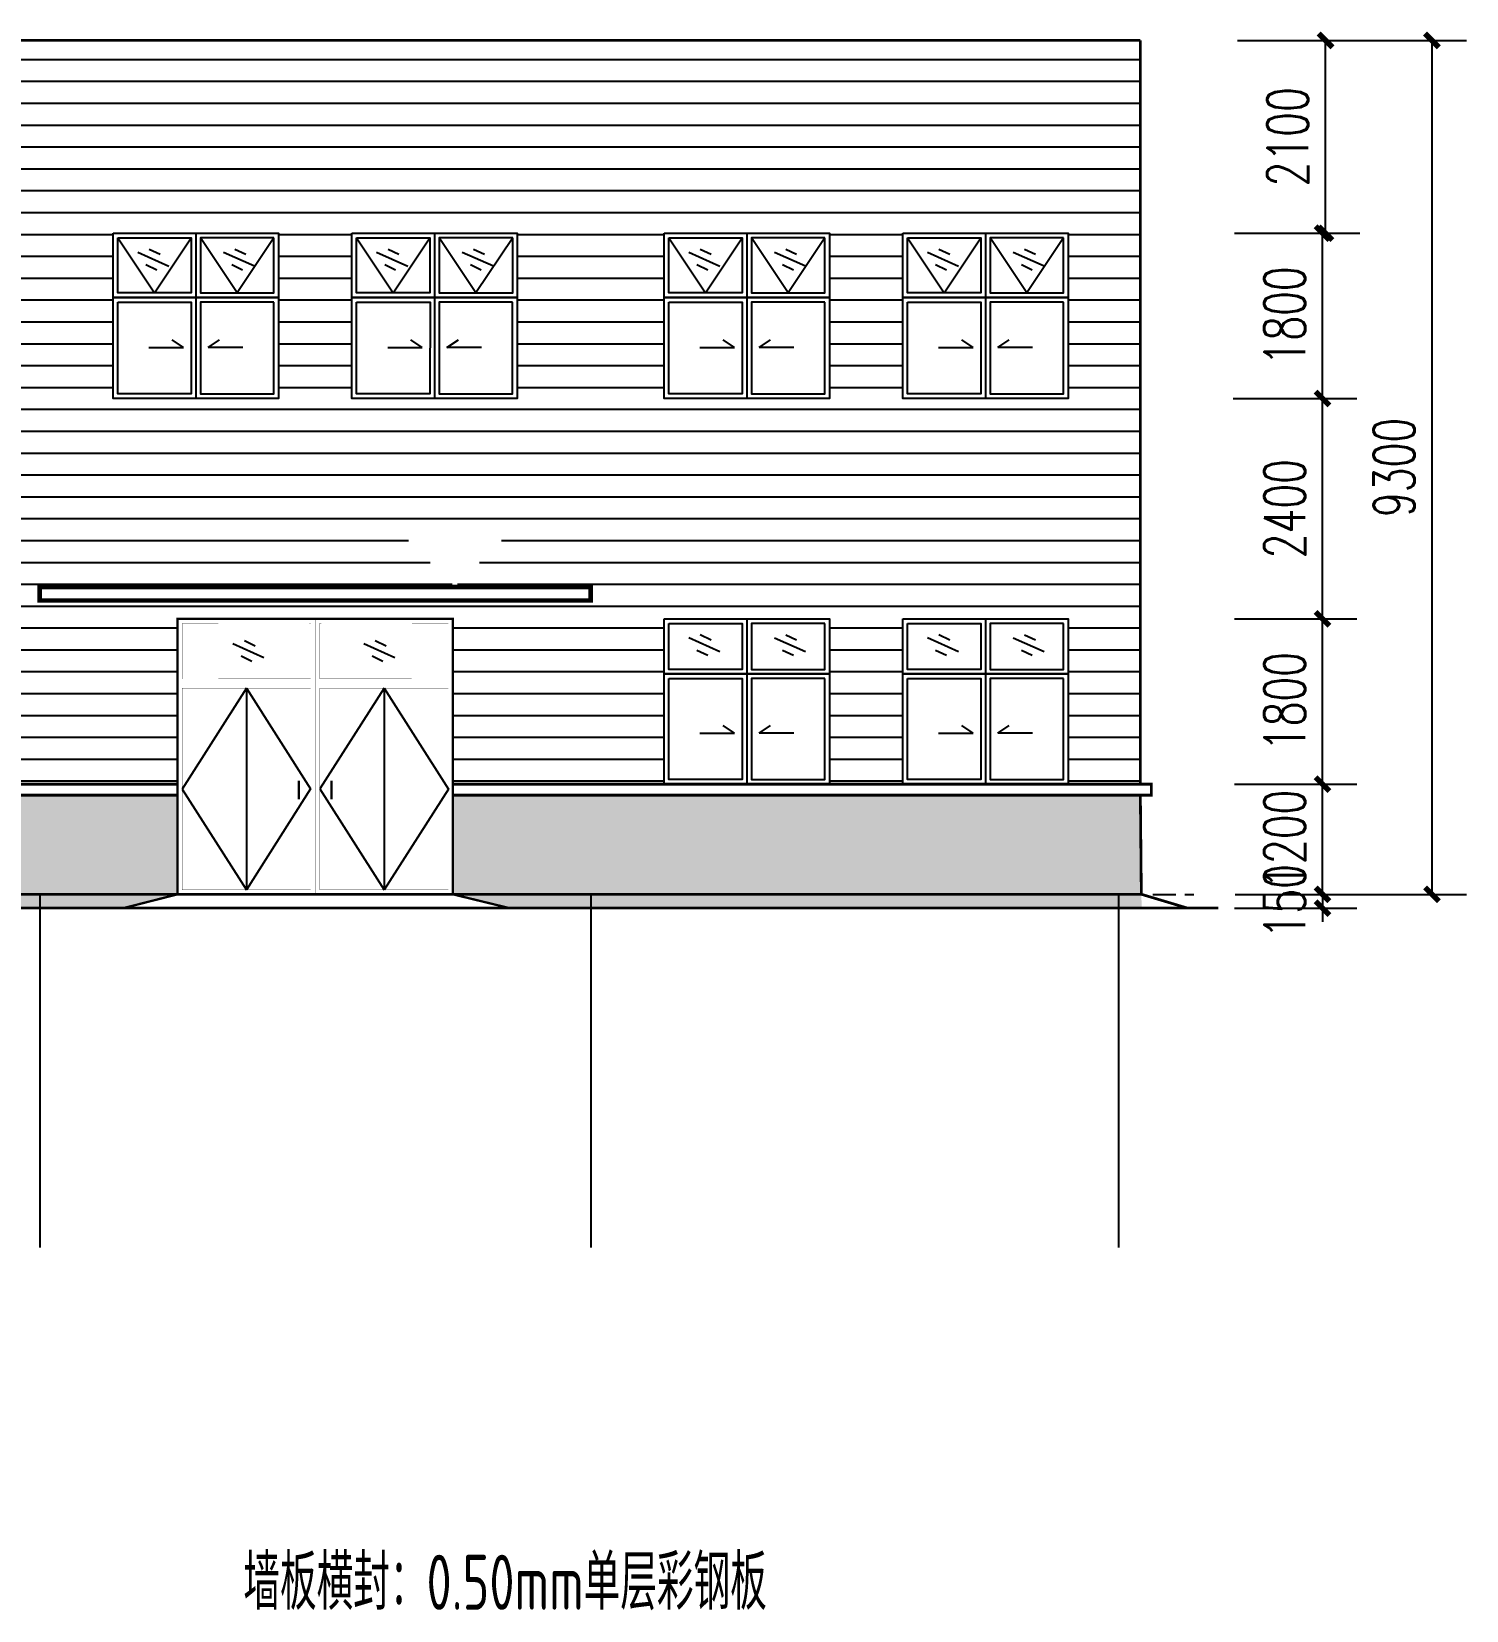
# Model space of a CAD drawing. Extents: x 180850 to 1400258, y 48356 to 327067.
# Drawn here: x 711232 to 726858, y 253914 to 271108 of the extents above; entities that cross this region are included whole.
import ezdxf
from ezdxf.enums import TextEntityAlignment as Align

# ---------------------------------------------------------------- set-up
doc = ezdxf.new("R2010")
doc.units = 0
doc.header["$LTSCALE"] = 1000
doc.linetypes.add('DASH', pattern=[0.35, 0.25, -0.1])
for name, color, linetype in [('AXIS', 3, 'Continuous'), ('COLU', 7, 'Continuous'), ('PUB_DIM', 3, 'Continuous'), ('PUB_TEXT', 7, 'Continuous')]:
    doc.layers.add(name, color=color, linetype=linetype)
doc.styles.add('_TCH_DIM_T3', font='SIMPLEX', dxfattribs={"width": 0.705882, "bigfont": 'GBCBIG'})
doc.styles.add('C', font='tssdeng.shx', dxfattribs={"height": 3, "bigfont": 'tssdchn.shx'})
doc.dimstyles.new('_TCH_ARCH&&150', dxfattribs={"dimtxt": 446.25, "dimasz": 150, "dimexe": 375, "dimexo": 450, "dimgap": 189.375, "dimtad": 1, "dimdec": 0, "dimzin": 0, "dimdsep": 46, "dimtxsty": '_TCH_DIM_T3', "dimblk": 'ARCHTICK', "dimcen": 0.09, "dimclrd": 3, "dimclre": 3, "dimclrt": 7, "dimazin": 2, "dimtfac": 1, "dimtdec": 0, "dimtix": 1, "dimtmove": 2, "dimatfit": 3, "dimfxl": 1, "dimtolj": 1, "dimtzin": 0, "dimarcsym": 0})

# ---------------------------------------------------------------- blocks, each defined once
blk = doc.blocks.new('_ArchTick')
at = {"color": 0, "linetype": 'ByBlock', "const_width": 0.4}
blk.add_lwpolyline([(-0.5, -0.5), (0.5, 0.5)], dxfattribs=at)
blk = doc.blocks.new('*D1520')
at = {"layer": 'Defpoints', "color": 0, "transparency": 16777216}
for p in [(723883, 262912), (725291, 262912), (723888, 261712)]:
    blk.add_point(p, dxfattribs=at)
at = {"layer": 'PUB_DIM', "color": 3, "lineweight": -2, "transparency": 16777216}
for p, q in [((724333, 262912), (725666, 262912)), ((725291, 262912), (725291, 263062)), ((725291, 261712), (725291, 262912)), ((724338, 261712), (725666, 261712)), ((725291, 261712), (725291, 261562))]:
    blk.add_line(p, q, dxfattribs=at)
at = {"layer": 'PUB_DIM', "color": 3, "lineweight": -2, "transparency": 16777216, "xscale": 150, "yscale": 150, "zscale": 150}
for p, rotation in [((725291, 262912), 270), ((725291, 261712), 90)]:
    blk.add_blockref('_ArchTick', p, dxfattribs=dict(at, rotation=rotation))
at = {"layer": 'PUB_DIM', "color": 7, "transparency": 16777216, "insert": (724879, 262312), "char_height": 446.2, "attachment_point": 5, "rotation": 90, "style": '_TCH_DIM_T3'}
blk.add_mtext('\\A1;1200', dxfattribs=at)
blk = doc.blocks.new('*D1521')
at = {"layer": 'Defpoints', "color": 0, "transparency": 16777216}
for p in [(723883, 264712), (725291, 264712), (723883, 262912)]:
    blk.add_point(p, dxfattribs=at)
at = {"layer": 'PUB_DIM', "color": 3, "lineweight": -2, "transparency": 16777216}
for p, q in [((724333, 264712), (725666, 264712)), ((725291, 262912), (725291, 264712)), ((724333, 262912), (725666, 262912))]:
    blk.add_line(p, q, dxfattribs=at)
at = {"layer": 'PUB_DIM', "color": 3, "lineweight": -2, "transparency": 16777216, "xscale": 150, "yscale": 150, "zscale": 150}
for p, rotation in [((725291, 264712), 90), ((725291, 262912), 270)]:
    blk.add_blockref('_ArchTick', p, dxfattribs=dict(at, rotation=rotation))
at = {"layer": 'PUB_DIM', "color": 7, "transparency": 16777216, "insert": (724879, 263812), "char_height": 446.2, "attachment_point": 5, "rotation": 90, "style": '_TCH_DIM_T3'}
blk.add_mtext('\\A1;1800', dxfattribs=at)
blk = doc.blocks.new('*D1522')
at = {"layer": 'Defpoints', "color": 0, "transparency": 16777216}
for p in [(723867, 267112, -4), (725291, 267112), (723883, 264712)]:
    blk.add_point(p, dxfattribs=at)
at = {"layer": 'PUB_DIM', "color": 3, "lineweight": -2, "transparency": 16777216}
for p, q in [((724317, 267112), (725666, 267112)), ((725291, 264712), (725291, 267112)), ((724333, 264712), (725666, 264712))]:
    blk.add_line(p, q, dxfattribs=at)
at = {"layer": 'PUB_DIM', "color": 3, "lineweight": -2, "transparency": 16777216, "xscale": 150, "yscale": 150, "zscale": 150}
for p, rotation in [((725291, 267112), 90), ((725291, 264712), 270)]:
    blk.add_blockref('_ArchTick', p, dxfattribs=dict(at, rotation=rotation))
at = {"layer": 'PUB_DIM', "color": 7, "transparency": 16777216, "insert": (724879, 265912), "char_height": 446.2, "attachment_point": 5, "rotation": 90, "style": '_TCH_DIM_T3'}
blk.add_mtext('\\A1;2400', dxfattribs=at)
blk = doc.blocks.new('*D1523')
at = {"layer": 'Defpoints', "color": 0, "transparency": 16777216}
for p in [(723883, 268912), (725291, 268912), (723867, 267112, -4)]:
    blk.add_point(p, dxfattribs=at)
at = {"layer": 'PUB_DIM', "color": 3, "lineweight": -2, "transparency": 16777216}
for p, q in [((724333, 268912), (725666, 268912)), ((725291, 267112), (725291, 268912)), ((724317, 267112), (725666, 267112))]:
    blk.add_line(p, q, dxfattribs=at)
at = {"layer": 'PUB_DIM', "color": 3, "lineweight": -2, "transparency": 16777216, "xscale": 150, "yscale": 150, "zscale": 150}
for p, rotation in [((725291, 268912), 90), ((725291, 267112), 270)]:
    blk.add_blockref('_ArchTick', p, dxfattribs=dict(at, rotation=rotation))
at = {"layer": 'PUB_DIM', "color": 7, "transparency": 16777216, "insert": (724879, 268012), "char_height": 446.2, "attachment_point": 5, "rotation": 90, "style": '_TCH_DIM_T3'}
blk.add_mtext('\\A1;1800', dxfattribs=at)
blk = doc.blocks.new('*D1524')
at = {"layer": 'Defpoints', "color": 0, "transparency": 16777216}
for p in [(723916, 271012), (725324, 271012), (723883, 268912)]:
    blk.add_point(p, dxfattribs=at)
at = {"layer": 'PUB_DIM', "color": 3, "lineweight": -2, "transparency": 16777216}
for p, q in [((724366, 271012), (725699, 271012)), ((725324, 268912), (725324, 271012)), ((724333, 268912), (725699, 268912))]:
    blk.add_line(p, q, dxfattribs=at)
at = {"layer": 'PUB_DIM', "color": 3, "lineweight": -2, "transparency": 16777216, "xscale": 150, "yscale": 150, "zscale": 150}
for p, rotation in [((725324, 271012), 90), ((725324, 268912), 270)]:
    blk.add_blockref('_ArchTick', p, dxfattribs=dict(at, rotation=rotation))
at = {"layer": 'PUB_DIM', "color": 7, "transparency": 16777216, "insert": (724912, 269962), "char_height": 446.2, "attachment_point": 5, "rotation": 90, "style": '_TCH_DIM_T3'}
blk.add_mtext('\\A1;2100', dxfattribs=at)
blk = doc.blocks.new('*D1525')
at = {"layer": 'Defpoints', "color": 0, "transparency": 16777216}
for p in [(723916, 271012), (723888, 261712), (726483, 261712)]:
    blk.add_point(p, dxfattribs=at)
at = {"layer": 'PUB_DIM', "color": 3, "lineweight": -2, "transparency": 16777216}
for p, q in [((724366, 271012), (726858, 271012)), ((726483, 271012), (726483, 261712)), ((724338, 261712), (726858, 261712))]:
    blk.add_line(p, q, dxfattribs=at)
at = {"layer": 'PUB_DIM', "color": 3, "lineweight": -2, "transparency": 16777216, "xscale": 150, "yscale": 150, "zscale": 150}
for p, rotation in [((726483, 271012), 90), ((726483, 261712), 270)]:
    blk.add_blockref('_ArchTick', p, dxfattribs=dict(at, rotation=rotation))
at = {"layer": 'PUB_DIM', "color": 7, "transparency": 16777216, "insert": (726071, 266362), "char_height": 446.2, "attachment_point": 5, "rotation": 90, "style": '_TCH_DIM_T3'}
blk.add_mtext('\\A1;9300', dxfattribs=at)
blk = doc.blocks.new('*D1526')
at = {"layer": 'Defpoints', "color": 0, "transparency": 16777216}
for p in [(723888, 261712), (723883, 261562), (725291, 261562)]:
    blk.add_point(p, dxfattribs=at)
at = {"layer": 'PUB_DIM', "color": 3, "lineweight": -2, "transparency": 16777216}
for p, q in [((724338, 261712), (725666, 261712)), ((725291, 261712), (725291, 261862)), ((725291, 261712), (725291, 261562)), ((724333, 261562), (725666, 261562)), ((725291, 261562), (725291, 261412))]:
    blk.add_line(p, q, dxfattribs=at)
at = {"layer": 'PUB_DIM', "color": 3, "lineweight": -2, "transparency": 16777216, "xscale": 150, "yscale": 150, "zscale": 150}
for p, rotation in [((725291, 261712), 270), ((725291, 261562), 90)]:
    blk.add_blockref('_ArchTick', p, dxfattribs=dict(at, rotation=rotation))
at = {"layer": 'PUB_DIM', "color": 7, "transparency": 16777216, "insert": (724879, 261637), "char_height": 446.2, "attachment_point": 5, "rotation": 90, "style": '_TCH_DIM_T3'}
blk.add_mtext('\\A1;150', dxfattribs=at)

msp = doc.modelspace()

# ---------------------------------------------------------------- hatches: boundary and pattern name
h = msp.add_hatch()
h.set_pattern_fill('ANSI31', color=1, scale=150, angle=315)
h.set_pattern_definition([(0, (24.88, -1372.15), (7e-14, 238.125), [])])
h.paths.add_polyline_path([(723307.07, 271012.22), (688039.29, 271012.14), (688039.29, 262912.23), (688120.73, 262912.23), (688120.76, 264112.77), (688120.73, 264112.77), (688120.73, 264712.77), (689920.7, 264712.75), (689920.7, 264112.75), (689920.76, 264112.75), (689920.73, 262912.23), (690720.73, 262912.24), (690720.76, 264112.77), (690720.73, 264112.77), (690720.73, 264712.77), (692520.7, 264712.75), (692520.7, 264112.75), (692520.76, 264112.75), (692520.73, 262912.24), (694820.73, 262912.25), (694820.73, 264712.28), (697820.73, 264712.28), (697820.73, 262912.26), (700013.78, 262912.27), (700013.78, 264712.31), (703613.81, 264712.31), (703613.81, 262912.28), (707020.69, 262912.29), (707020.69, 264712.31), (710620.72, 264712.31), (710620.72, 262912.31), (712820.73, 262912.32), (712820.73, 264712.28), (715820.73, 264712.28), (715820.73, 262912.3), (718120.73, 262912.3), (718120.76, 264112.77), (718120.73, 264112.77), (718120.73, 264712.77), (719920.7, 264712.75), (719920.7, 264112.75), (719920.76, 264112.75), (719920.73, 262912.3), (720720.73, 262912.3), (720720.76, 264112.77), (720720.73, 264112.77), (720720.73, 264712.77), (722520.7, 264712.75), (722520.7, 264112.75), (722520.76, 264112.75), (722520.73, 262912.3), (723307.07, 262912.3)])
h.paths.add_polyline_path([(707020.91, 267119.79), (707020.94, 268320.26), (707020.91, 268320.26), (707020.91, 268920.26), (708220.91, 268920.24), (710620.83, 268920.22), (710620.83, 268320.22), (710620.89, 268320.22), (710620.86, 267119.75), (708220.91, 267119.77)], flags=16)
h.paths.add_polyline_path([(703613.96, 267119.75), (701214, 267119.77), (700014, 267119.79), (700014.03, 268320.26), (700014, 268320.26), (700014, 268920.26), (701214, 268920.24), (703613.93, 268920.22), (703613.93, 268320.22), (703613.99, 268320.22)], flags=16)
h.paths.add_polyline_path([(707070.69, 267170.21), (707070.96, 268270.21), (708171.08, 268269.8), (708170.8, 267169.8)], flags=0)
h.paths.add_polyline_path([(703563.82, 267169.78), (702463.8, 267169.94), (702464.07, 268269.94), (703564.09, 268269.78)], flags=0)
h.paths.add_polyline_path([(707568.37, 267227.76), (707664.25, 267393.82), (707760.12, 267227.76)], flags=0)
h.paths.add_polyline_path([(707654.89, 267283.66, -1), (707679.89, 267283.66, -1)], flags=0)
h.paths.add_polyline_path([(707070.55, 268369.9), (707070.55, 268870.62), (708171.41, 268870.61), (708170.69, 268869.96), (708170.69, 268369.89)], flags=0)
h.paths.add_polyline_path([(703564.51, 268370.13), (702464.41, 268369.88), (702464.19, 268869.96), (702463.47, 268870.6), (703564.65, 268870.85), (703564.29, 268870.52)], flags=0)
h.paths.add_polyline_path([(708270.69, 267170.13), (708270.97, 268270.13), (709371.04, 268269.97), (709370.77, 267169.97)], flags=0)
h.paths.add_polyline_path([(702363.86, 267169.97), (701263.78, 267170.13), (701264.06, 268270.13), (702364.13, 268269.97)], flags=0)
h.paths.add_polyline_path([(708270.55, 268369.87), (708270.55, 268870.6), (709371.43, 268870.59), (709370.72, 268869.94), (709370.72, 268369.86)], flags=0)
h.paths.add_polyline_path([(702363.81, 268369.86), (701263.64, 268369.87), (701263.64, 268870.6), (702364.52, 268870.59), (702363.81, 268869.94)], flags=0)
h.paths.add_polyline_path([(709470.71, 267169.94), (709470.98, 268269.94), (710571, 268269.78), (710570.73, 267169.78)], flags=0)
h.paths.add_polyline_path([(701163.89, 267169.8), (700063.78, 267170.21), (700064.05, 268270.21), (701164.17, 268269.8)], flags=0)
h.paths.add_polyline_path([(709471.32, 268369.88), (709471.09, 268869.96), (709470.38, 268870.6), (710571.56, 268870.85), (710571.2, 268870.52), (710571.42, 268370.13)], flags=0)
h.paths.add_polyline_path([(701163.78, 268369.89), (700063.64, 268369.9), (700063.64, 268870.62), (701164.5, 268870.61), (701163.78, 268869.96)], flags=0)
h.paths.add_polyline_path([(700753.21, 267227.76), (700561.47, 267227.76), (700657.34, 267393.82)], flags=0)
h.paths.add_polyline_path([(700672.98, 267283.66, -1), (700647.98, 267283.66, -1)], flags=0)
h.paths.add_polyline_path([(698386.23, 265659.9), (697786.23, 265059.9), (698386.23, 265059.9), (699320.73, 265059.9), (699320.73, 264912.28), (693320.73, 264912.28), (693320.73, 265059.9), (697786.23, 265059.9), (697186.23, 265659.9)], flags=16)
h.paths.add_polyline_path([(711320.73, 265059.9), (715841.94, 265059.9), (715241.94, 265659.9), (716441.94, 265659.9), (715841.94, 265059.9), (716441.94, 265059.9), (717320.73, 265059.9), (717320.73, 264912.28), (711320.73, 264912.28)], flags=16)
h.paths.add_polyline_path([(712120.74, 267111.77), (712120.77, 268212.24), (712120.74, 268212.24), (712120.74, 268912.24), (713920.7, 268912.22), (713920.7, 268212.22), (713920.76, 268212.22), (713920.73, 267111.75)], flags=16)
h.paths.add_polyline_path([(698520.73, 267111.75), (696720.73, 267111.77), (696720.76, 268212.24), (696720.73, 268212.24), (696720.73, 268912.24), (698520.7, 268912.22), (698520.7, 268212.22), (698520.76, 268212.22)], flags=16)
h.paths.add_polyline_path([(712170.52, 267162.13), (712170.79, 268162.13), (712970.86, 268161.97), (712970.59, 267161.97)], flags=0)
h.paths.add_polyline_path([(698470.59, 267161.79), (697670.52, 267161.95), (697670.79, 268161.95), (698470.86, 268161.79)], flags=0)
h.paths.add_polyline_path([(712170.38, 268261.88), (712170.38, 268862.6), (712970.97, 268862.59), (712970.53, 268861.94), (712970.53, 268261.87)], flags=0)
h.paths.add_polyline_path([(698471.28, 268262.14), (697671.12, 268261.89), (697670.9, 268861.96), (697670.47, 268862.61), (698471.28, 268862.86), (698471.06, 268862.53)], flags=0)
h.paths.add_polyline_path([(713070.53, 267161.95), (713070.8, 268161.95), (713870.86, 268161.79), (713870.59, 267161.79)], flags=0)
h.paths.add_polyline_path([(697570.58, 267161.97), (696770.51, 267162.13), (696770.78, 268162.13), (697570.85, 268161.97)], flags=0)
h.paths.add_polyline_path([(713071.13, 268261.89), (713070.91, 268861.96), (713070.47, 268862.61), (713871.28, 268862.86), (713871.06, 268862.53), (713871.28, 268262.14)], flags=0)
h.paths.add_polyline_path([(697570.53, 268261.87), (696770.37, 268261.88), (696770.37, 268862.6), (697570.96, 268862.59), (697570.53, 268861.94)], flags=0)
h.paths.add_polyline_path([(714720.74, 267111.77), (714720.77, 268212.24), (714720.74, 268212.24), (714720.74, 268912.24), (716520.7, 268912.22), (716520.7, 268212.22), (716520.76, 268212.22), (716520.73, 267111.75)], flags=16)
h.paths.add_polyline_path([(695920.73, 267111.75), (694120.73, 267111.77), (694120.76, 268212.24), (694120.73, 268212.24), (694120.73, 268912.24), (695920.7, 268912.22), (695920.7, 268212.22), (695920.76, 268212.22)], flags=16)
h.paths.add_polyline_path([(714770.52, 267162.13), (714770.79, 268162.13), (715570.86, 268161.97), (715570.59, 267161.97)], flags=0)
h.paths.add_polyline_path([(695870.59, 267161.79), (695070.52, 267161.95), (695070.79, 268161.95), (695870.86, 268161.79)], flags=0)
h.paths.add_polyline_path([(714770.38, 268261.88), (714770.38, 268862.6), (715570.97, 268862.59), (715570.53, 268861.94), (715570.53, 268261.87)], flags=0)
h.paths.add_polyline_path([(695871.28, 268262.14), (695071.12, 268261.89), (695070.9, 268861.96), (695070.47, 268862.61), (695871.28, 268862.86), (695871.06, 268862.53)], flags=0)
h.paths.add_polyline_path([(715670.53, 267161.95), (715670.8, 268161.95), (716470.86, 268161.79), (716470.59, 267161.79)], flags=0)
h.paths.add_polyline_path([(694970.58, 267161.97), (694170.51, 267162.13), (694170.78, 268162.13), (694970.85, 268161.97)], flags=0)
h.paths.add_polyline_path([(715671.13, 268261.89), (715670.91, 268861.96), (715670.47, 268862.61), (716471.28, 268862.86), (716471.06, 268862.53), (716471.28, 268262.14)], flags=0)
h.paths.add_polyline_path([(694970.53, 268261.87), (694170.37, 268261.88), (694170.37, 268862.6), (694970.96, 268862.59), (694970.53, 268861.94)], flags=0)
h.paths.add_polyline_path([(718120.73, 267111.77), (718120.76, 268212.24), (718120.73, 268212.24), (718120.73, 268912.24), (719920.7, 268912.22), (719920.7, 268212.22), (719920.76, 268212.22), (719920.73, 267111.75)], flags=16)
h.paths.add_polyline_path([(692520.73, 267111.75), (690720.73, 267111.77), (690720.76, 268212.24), (690720.73, 268212.24), (690720.73, 268912.24), (692520.7, 268912.22), (692520.7, 268212.22), (692520.76, 268212.22)], flags=16)
h.paths.add_polyline_path([(718170.51, 267162.13), (718170.78, 268162.13), (718970.85, 268161.97), (718970.58, 267161.97)], flags=0)
h.paths.add_polyline_path([(692470.59, 267161.79), (691670.52, 267161.95), (691670.79, 268161.95), (692470.86, 268161.79)], flags=0)
h.paths.add_polyline_path([(718170.37, 268261.88), (718170.37, 268862.6), (718970.96, 268862.59), (718970.53, 268861.94), (718970.53, 268261.87)], flags=0)
h.paths.add_polyline_path([(692471.28, 268262.14), (691671.12, 268261.89), (691670.9, 268861.96), (691670.47, 268862.61), (692471.28, 268862.86), (692471.06, 268862.53)], flags=0)
h.paths.add_polyline_path([(719070.52, 267161.95), (719070.79, 268161.95), (719870.86, 268161.79), (719870.59, 267161.79)], flags=0)
h.paths.add_polyline_path([(691570.58, 267161.97), (690770.51, 267162.13), (690770.78, 268162.13), (691570.85, 268161.97)], flags=0)
h.paths.add_polyline_path([(719071.12, 268261.89), (719070.9, 268861.96), (719070.47, 268862.61), (719871.28, 268862.86), (719871.06, 268862.53), (719871.28, 268262.14)], flags=0)
h.paths.add_polyline_path([(691570.53, 268261.87), (690770.37, 268261.88), (690770.37, 268862.6), (691570.96, 268862.59), (691570.53, 268861.94)], flags=0)
h.paths.add_polyline_path([(720720.73, 267111.77), (720720.76, 268212.24), (720720.73, 268212.24), (720720.73, 268912.24), (722520.7, 268912.22), (722520.7, 268212.22), (722520.76, 268212.22), (722520.73, 267111.75)], flags=16)
h.paths.add_polyline_path([(689920.73, 267111.75), (688120.73, 267111.77), (688120.76, 268212.24), (688120.73, 268212.24), (688120.73, 268912.24), (689920.7, 268912.22), (689920.7, 268212.22), (689920.76, 268212.22)], flags=16)
h.paths.add_polyline_path([(720770.51, 267162.13), (720770.78, 268162.13), (721570.85, 268161.97), (721570.58, 267161.97)], flags=0)
h.paths.add_polyline_path([(689870.59, 267161.79), (689070.52, 267161.95), (689070.79, 268161.95), (689870.86, 268161.79)], flags=0)
h.paths.add_polyline_path([(720770.37, 268261.88), (720770.37, 268862.6), (721570.96, 268862.59), (721570.53, 268861.94), (721570.53, 268261.87)], flags=0)
h.paths.add_polyline_path([(689871.28, 268262.14), (689071.12, 268261.89), (689070.9, 268861.96), (689070.47, 268862.61), (689871.28, 268862.86), (689871.06, 268862.53)], flags=0)
h.paths.add_polyline_path([(721670.52, 267161.95), (721670.79, 268161.95), (722470.86, 268161.79), (722470.59, 267161.79)], flags=0)
h.paths.add_polyline_path([(688970.58, 267161.97), (688170.51, 267162.13), (688170.78, 268162.13), (688970.85, 268161.97)], flags=0)
h.paths.add_polyline_path([(721671.12, 268261.89), (721670.9, 268861.96), (721670.47, 268862.61), (722471.28, 268862.86), (722471.06, 268862.53), (722471.28, 268262.14)], flags=0)
h.paths.add_polyline_path([(688970.53, 268261.87), (688170.37, 268261.88), (688170.37, 268862.6), (688970.96, 268862.59), (688970.53, 268861.94)], flags=0)
h.paths.add_polyline_path([(716564.52, 265721.15), (718542.02, 265721.15), (718542.02, 266613.65), (716564.52, 266613.65)], flags=24)
h.paths.add_polyline_path([(698508.81, 265721.15), (700486.31, 265721.15), (700486.31, 266613.65), (698508.81, 266613.65)], flags=24)
at = {"true_color": 0xc7c8ca}
h = msp.add_hatch(dxfattribs=at)
h.set_pattern_fill('AR-B816', color=9, scale=150)
h.set_pattern_definition([(0, (427257.4, 199819.32), (0, 181.9656), []), (90, (427257.4, 199819.32), (-181.9656, 181.9656), [181.9656, -181.9656])])
h.paths.add_polyline_path([(687320.73, 262792.22), (687320.73, 261700.79), (694252.1, 261723.66), (694820.73, 261712.3), (694820.73, 262792.3)])
h.paths.add_polyline_path([(712820.73, 261712.3), (712820.73, 262792.3), (697820.73, 262792.3), (697820.73, 261712.3), (698437.01, 261562.22), (712272.71, 261562.22)])
h.paths.add_polyline_path([(723307.07, 262792.3), (715820.73, 262792.3), (715820.73, 261712.3), (716437.01, 261564.04), (723320.49, 261560.4)])

# ---------------------------------------------------------------- linework, layer by layer
at = {"color": 3}
for p, q in [((712170.38, 268862.27), (712570.46, 268261.88)), ((712570.46, 268261.88), (712970.54, 268861.95)), ((713020.71, 268912.23), (713020.84, 268211.96)), ((713471.21, 268262.01), (713070.9, 268861.97)), ((713871.06, 268862.53), (713471.21, 268262.01)), ((714770.38, 268862.27), (715170.46, 268261.88)), ((715170.46, 268261.88), (715570.54, 268861.95)), ((715620.71, 268912.23), (715620.84, 268211.96)), ((716071.21, 268262.01), (715670.9, 268861.97)), ((716471.06, 268862.53), (716071.21, 268262.01)), ((718170.38, 268862.27), (718570.45, 268261.88)), ((718570.45, 268261.88), (718970.53, 268861.95)), ((719020.7, 268912.23), (719020.83, 268211.96)), ((719471.2, 268262.01), (719070.9, 268861.97)), ((719871.05, 268862.53), (719471.2, 268262.01)), ((720770.38, 268862.27), (721170.45, 268261.88)), ((721170.45, 268261.88), (721570.53, 268861.95)), ((721620.7, 268912.23), (721620.83, 268211.96)), ((722071.2, 268262.01), (721670.9, 268861.97)), ((722471.05, 268862.53), (722071.2, 268262.01))]:
    msp.add_line(p, q, dxfattribs=at)
for p, q in [((712389.2, 268707.76), (712727.51, 268555.15)), ((712513.83, 268739.81), (712631.49, 268682.75)), ((713321.27, 268706.21), (713661.08, 268556.97)), ((713445.57, 268739.5), (713563.79, 268683.61)), ((714989.2, 268707.76), (715327.51, 268555.15)), ((715113.83, 268739.81), (715231.49, 268682.75)), ((715921.27, 268706.21), (716261.08, 268556.97)), ((716045.57, 268739.5), (716163.79, 268683.61)), ((718389.19, 268707.76), (718727.5, 268555.15)), ((718513.82, 268739.81), (718631.48, 268682.75)), ((719321.26, 268706.21), (719661.07, 268556.97)), ((719445.56, 268739.5), (719563.79, 268683.61)), ((720989.19, 268707.76), (721327.5, 268555.15)), ((721113.82, 268739.81), (721231.48, 268682.75)), ((721921.26, 268706.21), (722261.07, 268556.97)), ((722045.56, 268739.5), (722163.79, 268683.61)), ((712477.63, 268571.91), (712595.29, 268514.85)), ((713411.04, 268571.25), (713529.26, 268515.36)), ((715077.63, 268571.91), (715195.29, 268514.85)), ((716011.04, 268571.25), (716129.26, 268515.36)), ((718477.62, 268571.91), (718595.28, 268514.85)), ((719411.03, 268571.25), (719529.26, 268515.36)), ((721077.62, 268571.91), (721195.28, 268514.85)), ((722011.03, 268571.25), (722129.26, 268515.36)), ((713020.84, 268211.96), (713020.54, 267111.96)), ((715620.84, 268211.96), (715620.54, 267111.96)), ((719020.83, 268211.96), (719020.54, 267111.96)), ((721620.83, 268211.96), (721620.54, 267111.96)), ((712886.67, 267667.29), (712761.86, 267751.76)), ((713154.75, 267667.22), (713279.6, 267751.64)), ((715486.67, 267667.29), (715361.86, 267751.76)), ((715754.75, 267667.22), (715879.6, 267751.64)), ((718886.67, 267667.29), (718761.85, 267751.76)), ((719154.74, 267667.22), (719279.6, 267751.64)), ((721486.67, 267667.29), (721361.85, 267751.76)), ((721754.74, 267667.22), (721879.6, 267751.64)), ((712509.98, 267667.38), (712886.67, 267667.29)), ((713531.44, 267667.13), (713154.75, 267667.22)), ((715109.98, 267667.38), (715486.67, 267667.29)), ((716131.44, 267667.13), (715754.75, 267667.22)), ((718509.98, 267667.38), (718886.67, 267667.29)), ((719531.43, 267667.13), (719154.74, 267667.22)), ((721109.98, 267667.38), (721486.67, 267667.29)), ((722131.43, 267667.13), (721754.74, 267667.22)), ((719020.71, 264712.76), (719020.83, 264112.49)), ((721620.71, 264712.76), (721620.83, 264112.49)), ((713548.72, 264477.53), (713666.39, 264420.47)), ((714975.32, 264477.53), (715092.98, 264420.47)), ((718389.19, 264508.29), (718727.5, 264355.68)), ((718513.82, 264540.34), (718631.48, 264483.27)), ((719321.26, 264506.74), (719661.07, 264357.5)), ((719445.56, 264540.03), (719563.79, 264484.13)), ((720989.19, 264508.29), (721327.5, 264355.68)), ((721113.82, 264540.34), (721231.48, 264483.27)), ((721921.26, 264506.74), (722261.07, 264357.5)), ((722045.56, 264540.03), (722163.79, 264484.13)), ((713424.1, 264445.48), (713762.41, 264292.87)), ((713512.52, 264309.63), (713630.19, 264252.57)), ((714850.69, 264445.48), (715189.01, 264292.87)), ((714939.12, 264309.63), (715056.78, 264252.57)), ((718477.62, 264372.44), (718595.28, 264315.37)), ((719411.03, 264371.77), (719529.26, 264315.88)), ((721077.62, 264372.44), (721195.28, 264315.37)), ((722011.03, 264371.77), (722129.26, 264315.88)), ((719020.83, 264112.49), (719020.54, 262912.49)), ((721620.83, 264112.49), (721620.54, 262912.49)), ((713570.73, 263957.67), (713570.73, 261762.28)), ((715070.73, 263957.67), (715070.73, 261762.28)), ((718509.98, 263467.91), (718886.67, 263467.81)), ((718886.67, 263467.81), (718761.85, 263552.29)), ((719154.74, 263467.75), (719279.6, 263552.16)), ((719531.43, 263467.65), (719154.74, 263467.75)), ((721109.98, 263467.91), (721486.67, 263467.81)), ((721486.67, 263467.81), (721361.85, 263552.29)), ((721754.74, 263467.75), (721879.6, 263552.16)), ((722131.43, 263467.65), (721754.74, 263467.75)), ((712820.73, 261712.24), (715820.8, 261712.22)), ((712646.44, 261562.24), (716005.64, 261562.25))]:
    msp.add_line(p, q)
at = {"color": 1, "linetype": 'DASH'}
msp.add_line((685641.84, 261712.22), (723888.27, 261712.22), dxfattribs=at)
for points, const_width in [([(687320.73, 271012.14), (723307.07, 271012.22)], 30), ([(723307.07, 271012.22), (723307.07, 262912.3), (723427.07, 262912.3), (723427.07, 262792.3), (723307.07, 262792.3), (723317.72, 261712.22)], 30), ([(716437.01, 261562.22), (715820.73, 261712.28), (715820.73, 264712.28), (712820.73, 264712.28), (712820.73, 261712.28), (712231.15, 261562.22)], 25), ([(714320.73, 261712.28), (714320.73, 264712.28)], 2), ([(715820.73, 264712.28), (715820.74, 261812.28)], 25), ([(715820.73, 264009.97), (712820.73, 264009.97)], 2), ([(712820.73, 262912.32), (697820.73, 262912.26)], 30), ([(714143.45, 262949.66), (714143.45, 262746.8)], 25), ([(714498.02, 262949.66), (714498.02, 262746.8)], 25), ([(723307.07, 262912.3), (715820.73, 262912.3)], 30), ([(697820.73, 262792.26), (712820.73, 262792.32)], 30), ([(715820.73, 262792.3), (723307.07, 262792.3)], 30), ([(687305.84, 261712.22), (723320.73, 261712.22)], 30), ([(723320.73, 261712.22), (723820.73, 261562.22)], 30), ([(724156.49, 261562.22), (686263.4, 261562.22)], 30)]:
    msp.add_lwpolyline(points, dxfattribs=dict(const_width=const_width))
at = {"color": 3}
for points in [[(712120.74, 268912.24), (713920.7, 268912.22), (713920.7, 268212.22), (712120.74, 268212.24)], [(712170.38, 268862.6), (712970.53, 268862.59), (712970.53, 268261.87), (712170.38, 268261.88)], [(713871.06, 268862.86), (713070.91, 268862.61), (713071.13, 268261.89), (713871.28, 268262.14)], [(714720.74, 268912.24), (716520.7, 268912.22), (716520.7, 268212.22), (714720.74, 268212.24)], [(714770.38, 268862.6), (715570.53, 268862.59), (715570.53, 268261.87), (714770.38, 268261.88)], [(716471.06, 268862.86), (715670.91, 268862.61), (715671.13, 268261.89), (716471.28, 268262.14)], [(718120.73, 268912.24), (719920.7, 268912.22), (719920.7, 268212.22), (718120.73, 268212.24)], [(718170.37, 268862.6), (718970.53, 268862.59), (718970.53, 268261.87), (718170.37, 268261.88)], [(719871.06, 268862.86), (719070.9, 268862.61), (719071.12, 268261.89), (719871.28, 268262.14)], [(720720.73, 268912.24), (722520.7, 268912.22), (722520.7, 268212.22), (720720.73, 268212.24)], [(720770.37, 268862.6), (721570.53, 268862.59), (721570.53, 268261.87), (720770.37, 268261.88)], [(722471.06, 268862.86), (721670.9, 268862.61), (721671.12, 268261.89), (722471.28, 268262.14)]]:
    msp.add_lwpolyline(points, close=True, dxfattribs=at)
for points in [[(712120.77, 268212.24), (713920.76, 268212.22), (713920.73, 267111.75), (712120.74, 267111.77)], [(712170.79, 268162.13), (712970.86, 268161.97), (712970.59, 267161.97), (712170.52, 267162.13)], [(713870.86, 268161.79), (713070.8, 268161.95), (713070.53, 267161.95), (713870.59, 267161.79)], [(714720.77, 268212.24), (716520.76, 268212.22), (716520.73, 267111.75), (714720.74, 267111.77)], [(714770.79, 268162.13), (715570.86, 268161.97), (715570.59, 267161.97), (714770.52, 267162.13)], [(716470.86, 268161.79), (715670.8, 268161.95), (715670.53, 267161.95), (716470.59, 267161.79)], [(718120.76, 268212.24), (719920.76, 268212.22), (719920.73, 267111.75), (718120.73, 267111.77)], [(718170.78, 268162.13), (718970.85, 268161.97), (718970.58, 267161.97), (718170.51, 267162.13)], [(719870.86, 268161.79), (719070.79, 268161.95), (719070.52, 267161.95), (719870.59, 267161.79)], [(720720.76, 268212.24), (722520.76, 268212.22), (722520.73, 267111.75), (720720.73, 267111.77)], [(720770.78, 268162.13), (721570.85, 268161.97), (721570.58, 267161.97), (720770.51, 267162.13)], [(722470.86, 268161.79), (721670.79, 268161.95), (721670.52, 267161.95), (722470.59, 267161.79)], [(718120.73, 264712.77), (719920.7, 264712.75), (719920.7, 264112.75), (718120.73, 264112.77)], [(718170.37, 264663.13), (718970.53, 264663.12), (718970.53, 264162.4), (718170.37, 264162.41)], [(719871.06, 264663.39), (719070.9, 264663.14), (719071.12, 264162.42), (719871.28, 264162.67)], [(720720.73, 264712.77), (722520.7, 264712.75), (722520.7, 264112.75), (720720.73, 264112.77)], [(720770.37, 264663.13), (721570.53, 264663.12), (721570.53, 264162.4), (720770.37, 264162.41)], [(722471.06, 264663.39), (721670.9, 264663.14), (721671.12, 264162.42), (722471.28, 264162.67)], [(718120.76, 264112.77), (719920.76, 264112.75), (719920.73, 262912.28), (718120.73, 262912.3)], [(720720.76, 264112.77), (722520.76, 264112.75), (722520.73, 262912.28), (720720.73, 262912.3)], [(718170.78, 264062.66), (718970.85, 264062.5), (718970.58, 262962.5), (718170.51, 262962.66)], [(719870.86, 264062.31), (719070.79, 264062.48), (719070.52, 262962.48), (719870.59, 262962.31)], [(720770.78, 264062.66), (721570.85, 264062.5), (721570.58, 262962.5), (720770.51, 262962.66)], [(722470.86, 264062.31), (721670.79, 264062.48), (721670.52, 262962.48), (722470.59, 262962.31)]]:
    msp.add_lwpolyline(points, close=True)
for points, const_width in [([(717320.73, 264912.28), (711320.73, 264912.28), (711320.73, 265059.9), (717320.73, 265059.9)], 50), ([(712870.73, 264662.28), (714270.73, 264664.59), (714270.73, 264059.97), (712870.73, 264057.67)], 2), ([(715770.73, 264662.28), (714370.73, 264664.59), (714370.73, 264059.97), (715770.73, 264057.66)], 2), ([(712870.73, 261762.28), (714270.74, 261762.28), (714270.73, 263957.67), (712870.73, 263957.67)], 2), ([(715770.73, 261762.28), (714370.73, 261762.28), (714370.73, 263957.67), (715770.73, 263957.67)], 2)]:
    msp.add_lwpolyline(points, close=True, dxfattribs=dict(const_width=const_width))
at = {"layer": 'AXIS'}
for p, q in [((711320.73, 261712.22), (711320.73, 257864.48)), ((717320.73, 261712.22), (717320.73, 257864.48)), ((723070.73, 261712.22), (723070.73, 257864.48))]:
    msp.add_line(p, q, dxfattribs=at)
at = {"layer": 'COLU'}
for p, q in [((713570.73, 263957.67), (712870.73, 262857.67)), ((713570.73, 263957.67), (714270.73, 262859.97)), ((715070.73, 263957.67), (714370.73, 262859.97)), ((715070.73, 263957.67), (715770.73, 262857.67)), ((712870.73, 262857.67), (713570.73, 261762.28)), ((714270.73, 262859.97), (713570.73, 261762.28)), ((714370.73, 262859.97), (715070.73, 261762.28)), ((715770.73, 262857.67), (715070.73, 261762.28))]:
    msp.add_line(p, q, dxfattribs=at)

# ---------------------------------------------------------------- texts
at = {"layer": 'PUB_TEXT', "style": 'C', "width": 0.7}
msp.add_text('墙板横封：0.50mm单层彩钢板', height=599.85, dxfattribs=at).set_placement((719238.97, 253740.23), align=Align.BOTTOM_RIGHT)

# ---------------------------------------------------------------- dimensions: what is measured, and where the dimension line sits
at = {"layer": 'PUB_DIM'}
for base, p1, p2, angle, picture, middle in [((725324.5, 271012.14), (723882.92, 268912.22), (723916.21, 271012.14), 90, '*D1524', (724912, 269962.18)), ((726483.25, 261712.22), (723916.21, 271012.14), (723888.27, 261712.22), 90, '*D1525', (726070.75, 266362.18)), ((725291.21, 268912.22), (723866.64, 267112.22, -3.97), (723882.92, 268912.22), 90, '*D1523', (724878.71, 268012.22)), ((725291.21, 267112.22), (723882.92, 264712.3), (723866.64, 267112.22, -3.97), 90, '*D1522', (724878.71, 265912.26)), ((725291.21, 264712.3), (723882.92, 262912.3), (723882.92, 264712.3), 90, '*D1521', (724878.71, 263812.3)), ((725291.21, 262912.3), (723888.27, 261712.22), (723882.92, 262912.3), 90, '*D1520', (724878.71, 262312.26)), ((725291.21, 261562.22), (723888.27, 261712.22), (723882.92, 261562.22), 270, '*D1526', (724878.71, 261637.22))]:
    dim = msp.add_linear_dim(base=base, p1=p1, p2=p2, angle=angle, dimstyle='_TCH_ARCH&&150', dxfattribs=at)
    dim.commit()
    dim.dimension.update_dxf_attribs({"geometry": picture, "text_midpoint": middle})

doc.saveas('drawing.dxf')
